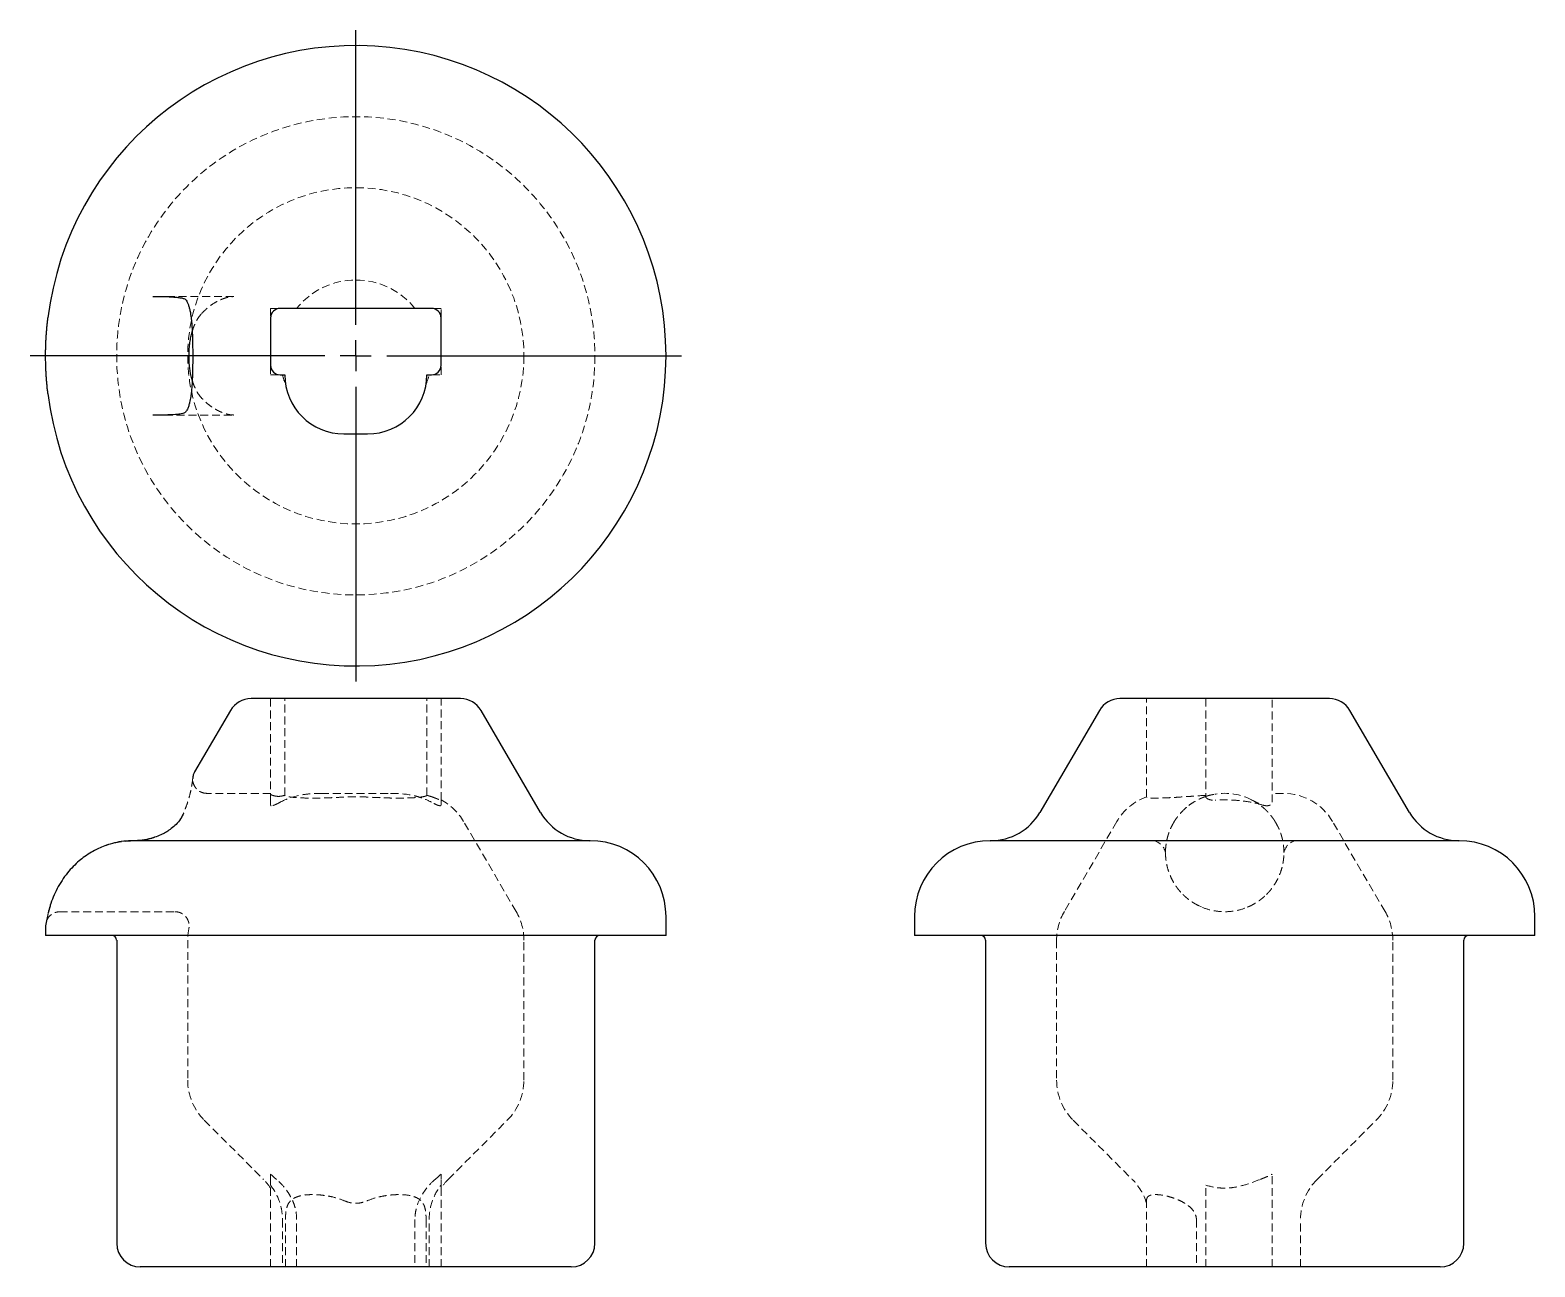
# Model space of a CAD drawing. Header units: millimetres. Extents: x 31 to 273, y 11 to 210.
import ezdxf

# ---------------------------------------------------------------- set-up
doc = ezdxf.new("R2010")
doc.units = ezdxf.units.MM
doc.linetypes.add('HIDDEN', pattern=[1.905, 1.27, -0.635])
doc.layers.add('10', color=7, linetype='Continuous')

# ---------------------------------------------------------------- blocks, each defined once
blk = doc.blocks.new('SW_CENTERMARKSYMBOL_0')
at = {"layer": '10', "color": 0}
for p, q in [((0, 5), (0, 52.47)), ((0, 0), (0, 2.5)), ((-5, 0), (-52.47, 0)), ((0, 0), (-2.5, 0)), ((0, 0), (0, -2.5)), ((0, 0), (2.5, 0)), ((5, 0), (52.47, 0)), ((0, -5), (0, -52.47))]:
    blk.add_line(p, q, dxfattribs=at)

msp = doc.modelspace()

# ---------------------------------------------------------------- linework, layer by layer
at = {"color": 7, "linetype": 'HIDDEN', "lineweight": 18}
for p, q in [((63.38, 167.54), (50.36, 167.54)), ((69.3, 165.63), (69.3, 164.17)), ((70.76, 165.63), (70.25, 165.63)), ((95.82, 165.63), (95.31, 165.63)), ((96.76, 164.17), (96.76, 165.63)), ((69.3, 156.34), (69.3, 154.95)), ((96.76, 154.95), (96.76, 156.34)), ((50.36, 148.46), (63.38, 148.46)), ((69.3, 102.77), (69.3, 87.39)), ((71.59, 87.2), (71.59, 102.77)), ((94.48, 87.2), (94.48, 102.77)), ((96.76, 86.42), (96.76, 102.77)), ((210.41, 86.91), (210.41, 102.77)), ((219.95, 102.77), (219.95, 86.97)), ((230.63, 86.08), (230.63, 102.77)), ((56.76, 89.9), (56.76, 89.89)), ((69.3, 87.51), (59.04, 87.51)), ((69.3, 87.39), (69.3, 86.47)), ((77.43, 87.51), (88.64, 87.51)), ((221.43, 87.38), (221.58, 87.4)), ((232.47, 87.51), (230.63, 87.51)), ((218.94, 86.6), (220.03, 87.04)), ((227.29, 86.49), (227.39, 86.44)), ((108.87, 68.47), (100.41, 82.97)), ((205.63, 82.97), (197.17, 68.47)), ((214.47, 82.25), (214.95, 83.06)), ((231.04, 83.09), (231.53, 82.25)), ((248.83, 68.47), (240.37, 82.97)), ((35.31, 68.44), (53.9, 68.44)), ((217.92, 69.91), (217.72, 70.05)), ((219.28, 69.21), (218.31, 69.67)), ((227.69, 69.67), (226.64, 69.17)), ((33.23, 67.01), (33.23, 67)), ((55.95, 63.86), (55.95, 41.32)), ((110.11, 41.32), (110.11, 63.86)), ((195.92, 63.86), (195.92, 41.32)), ((250.08, 41.32), (250.08, 63.86)), ((58.63, 34.84), (68.15, 25.33)), ((97.92, 25.33), (107.43, 34.84)), ((198.6, 34.84), (208.11, 25.33)), ((237.89, 25.33), (247.4, 34.84)), ((69.3, 11.23), (69.3, 24.39)), ((96.76, 11.23), (96.76, 24.39)), ((219.95, 11.23), (219.95, 24.39)), ((230.63, 11.23), (230.63, 26.15)), ((210.41, 11.23), (210.41, 21.91)), ((71.21, 18.86), (71.21, 11.23)), ((71.71, 11.23), (71.71, 18.86)), ((73.5, 11.23), (73.5, 18.86)), ((92.56, 18.86), (92.56, 11.23)), ((94.36, 18.86), (94.36, 11.23)), ((94.85, 11.23), (94.85, 18.86)), ((218.44, 18.86), (218.44, 11.23)), ((235.21, 11.23), (235.21, 18.86))]:
    msp.add_line(p, q, dxfattribs=at)
at = {"color": 7, "linetype": 'Continuous', "lineweight": 25}
for p, q in [((95.24, 165.63), (70.83, 165.63)), ((69.3, 164.1), (69.3, 156.47)), ((96.76, 156.47), (96.76, 164.1)), ((70.83, 154.95), (71.59, 154.95)), ((94.48, 154.95), (95.24, 154.95)), ((81.12, 145.41), (84.94, 145.41)), ((99.91, 102.77), (66.15, 102.77)), ((239.88, 102.77), (206.12, 102.77)), ((62.86, 100.88), (57.07, 90.96)), ((112.8, 84.43), (103.21, 100.88)), ((202.82, 100.88), (193.23, 84.43)), ((252.77, 84.43), (243.18, 100.88)), ((55.26, 84.27), (55.21, 84.14)), ((47.17, 79.89), (46.44, 79.85)), ((120.79, 79.89), (47.17, 79.89)), ((47.91, 79.92), (47.25, 79.89)), ((260.76, 79.89), (185.24, 79.89)), ((33.23, 67), (33.06, 66.15)), ((33.06, 66.15), (33.06, 64.63)), ((133, 64.63), (133, 67.68)), ((173.03, 67.68), (173.03, 64.63)), ((272.97, 64.63), (272.97, 67.68)), ((133, 64.63), (33.06, 64.63)), ((44.51, 63.87), (44.51, 15.04)), ((121.56, 15.04), (121.56, 63.87)), ((272.97, 64.63), (173.03, 64.63)), ((184.48, 63.87), (184.48, 15.04)), ((261.52, 15.04), (261.52, 63.87)), ((117.74, 11.23), (48.32, 11.23)), ((257.71, 11.23), (188.29, 11.23))]:
    msp.add_line(p, q, dxfattribs=at)
at = {"color": 7, "linetype": 'HIDDEN', "lineweight": 18}
for radius in [38.52, 27.08]:
    msp.add_circle((83.03, 158), radius, dxfattribs=at)
at = {"color": 7, "linetype": 'Continuous', "lineweight": 25}
for centre, radius, start, end in [((83.03, 158), 49.97, 186.999, 173.001), ((70.83, 164.1), 1.53, 90, 180), ((95.24, 164.1), 1.53, 0, 90), ((70.83, 156.47), 1.53, 180, 270), ((95.24, 156.47), 1.53, 270, 0), ((81.12, 154.95), 9.54, 180, 270), ((84.94, 154.95), 9.54, 270, 0), ((66.15, 98.96), 3.81, 90, 149.7436), ((99.91, 98.96), 3.81, 30.2564, 90), ((206.12, 98.96), 3.81, 90, 149.7436), ((239.88, 98.96), 3.81, 30.2564, 90), ((120.71, 89.04), 9.15, 210.2564, 270), ((185.32, 89.04), 9.15, 270, 329.7436), ((260.68, 89.04), 9.15, 210.2564, 270), ((120.79, 67.68), 12.21, 0, 90), ((185.24, 67.68), 12.21, 90, 180), ((260.76, 67.68), 12.21, 0, 90), ((43.74, 63.87), 0.763, 0, 90), ((122.32, 63.87), 0.763, 90, 180), ((183.71, 63.87), 0.763, 0, 90), ((262.29, 63.87), 0.763, 90, 180), ((48.32, 15.04), 3.81, 180, 270), ((117.74, 15.04), 3.81, 270, 0), ((188.29, 15.04), 3.81, 180, 270), ((257.71, 15.04), 3.81, 270, 0)]:
    msp.add_arc(centre, radius, start, end, dxfattribs=at)
at = {"color": 7, "linetype": 'HIDDEN', "lineweight": 18}
for centre, radius, start, end in [((83.03, 158), 12.21, 38.6822, 141.3178), ((83.03, 158), 12.21, 194.4775, 201.9198), ((83.03, 158), 12.21, 338.0802, 345.5225), ((223, 77.98), 9.54, 62.9855, 99.2069), ((232.47, 78.36), 9.15, 30.2564, 90), ((92.5, 78.36), 9.15, 30.2564, 62.2178), ((213.53, 78.36), 9.15, 109.932, 149.7436), ((211.18, 77.6), 2.29, 1.8486, 90), ((234.82, 77.6), 2.29, 90, 178.1514), ((100.96, 63.86), 9.15, 0, 30.2564), ((205.07, 63.86), 9.15, 149.7436, 180), ((240.93, 63.86), 9.15, 0, 30.2564), ((65.1, 63.86), 9.15, 168.4064, 180), ((65.1, 41.32), 9.15, 180, 225), ((100.96, 41.32), 9.15, 315, 0), ((205.07, 41.32), 9.15, 180, 225), ((240.93, 41.32), 9.15, 315, 0), ((61.67, 18.86), 9.15, 33.8657, 45), ((104.39, 18.86), 9.15, 135, 146.2504), ((201.64, 18.86), 9.15, 16.7338, 45), ((244.36, 18.86), 9.15, 135, 180)]:
    msp.add_arc(centre, radius, start, end, dxfattribs=at)
at = {"color": 7, "linetype": 'Continuous', "lineweight": 25}
for points, knots in [([(50.35, 167.54), (50.79, 167.54), (51.61, 167.54), (52.66, 167.54), (53.54, 167.49), (54.27, 167.42), (54.9, 167.34), (55.4, 167.22), (55.52, 167.14), (55.58, 167.09)], [0, 0, 0, 0, 0.186821, 0.341222, 0.466722, 0.571788, 0.699141, 0.842605, 1, 1, 1, 1]), ([(55.58, 167.09), (55.65, 167), (55.78, 166.82), (55.97, 166.44), (56.14, 165.99), (56.29, 165.44), (56.4, 164.84), (56.49, 164.25), (56.57, 163.55), (56.65, 162.62), (56.71, 161.39), (56.74, 160.03), (56.76, 158.64), (56.76, 157.2), (56.74, 155.72), (56.7, 154.23), (56.62, 153), (56.53, 152.08), (56.45, 151.46), (56.36, 150.93), (56.25, 150.43), (56.1, 149.89), (55.89, 149.33), (55.69, 149.06), (55.58, 148.91)], [0, 0, 0, 0, 0.044845, 0.086015, 0.124036, 0.158746, 0.198398, 0.229703, 0.255466, 0.302983, 0.360011, 0.41741, 0.474177, 0.531949, 0.593579, 0.658072, 0.721726, 0.758451, 0.790295, 0.818008, 0.846679, 0.887091, 0.938251, 1, 1, 1, 1]), ([(33.44, 151.91), (33.42, 152.02), (33.4, 152.24), (33.36, 152.58), (33.32, 152.92), (33.29, 153.27), (33.26, 153.61), (33.23, 153.96), (33.2, 154.32), (33.17, 154.67), (33.15, 155.03), (33.13, 155.39), (33.11, 155.75), (33.1, 156.12), (33.09, 156.49), (33.08, 156.86), (33.07, 157.24), (33.07, 157.62), (33.06, 158.11), (33.07, 158.71), (33.08, 159.42), (33.11, 160.12), (33.14, 160.81), (33.18, 161.49), (33.24, 162.15), (33.3, 162.81), (33.36, 163.46), (33.41, 163.88), (33.44, 164.09)], [0, 0, 0, 0, 0.0298452, 0.0595115, 0.0890228, 0.1184032, 0.1476772, 0.1768695, 0.2060052, 0.2351093, 0.264207, 0.2933236, 0.3224842, 0.3517138, 0.3810374, 0.4104795, 0.4400645, 0.4698164, 0.4997588, 0.5562027, 0.6120421, 0.6674403, 0.722564, 0.7775829, 0.8326674, 0.8879872, 0.94371, 1, 1, 1, 1]), ([(56.68, 154.09), (56.66, 154.15), (56.47, 154.75), (56.31, 155.74), (56.18, 157.01), (56.15, 158.07), (56.19, 159.13), (56.3, 160.13), (56.45, 161.02), (56.58, 161.6), (56.67, 161.87), (56.68, 161.91)], [0, 0, 0, 0, 0.027293, 0.253077, 0.376851, 0.507305, 0.642521, 0.768959, 0.883301, 0.985426, 1, 1, 1, 1]), ([(55.58, 148.91), (55.54, 148.88), (55.47, 148.81), (55.16, 148.7), (54.67, 148.6), (53.75, 148.49), (52.32, 148.45), (51.02, 148.46), (50.35, 148.46)], [0, 0, 0, 0, 0.09977, 0.205481, 0.320654, 0.445934, 0.71562, 1, 1, 1, 1]), ([(57.07, 90.96), (56.99, 90.8), (56.82, 90.47), (56.78, 90.09), (56.76, 89.9)], [0, 0, 0, 0, 0.473957, 1, 1, 1, 1]), ([(55.21, 84.14), (55.03, 83.8), (54.7, 83.17), (53.93, 82.33), (53.16, 81.7), (52.39, 81.21), (51.56, 80.78), (50.56, 80.39), (49.31, 80.05), (48.38, 79.96), (47.89, 79.9)], [0, 0, 0, 0, 0.141598, 0.268709, 0.38089, 0.475781, 0.571315, 0.69054, 0.834034, 1, 1, 1, 1]), ([(46.47, 79.87), (45.93, 79.82), (44.92, 79.73), (43.53, 79.39), (42.37, 78.99), (41.37, 78.54), (40.37, 78.01), (39.39, 77.37), (38.41, 76.6), (37.47, 75.72), (36.54, 74.67), (35.66, 73.46), (34.89, 72.14), (34.26, 70.77), (33.78, 69.41), (33.59, 68.66), (33.5, 68.28)], [0, 0, 0, 0, 0.079307, 0.149026, 0.20922, 0.259335, 0.310106, 0.374174, 0.430884, 0.494325, 0.56441, 0.641099, 0.723086, 0.810706, 0.903133, 1, 1, 1, 1]), ([(33.8, 69.4), (33.79, 69.38), (33.64, 68.95), (33.57, 68.6), (33.5, 68.28)], [0, 0, 0, 0, 0.046357, 1, 1, 1, 1])]:
    msp.add_open_spline(points, degree=3, knots=knots, dxfattribs=at)
at = {"color": 7, "linetype": 'HIDDEN', "lineweight": 18}
for points, knots in [([(58.19, 164.81), (58.53, 165.15), (59.16, 165.77), (60.07, 166.41), (60.79, 166.82), (61.3, 167.05), (61.65, 167.19), (61.95, 167.29), (62.34, 167.41), (62.83, 167.51), (63.18, 167.53), (63.38, 167.54)], [0, 0, 0, 0, 0.200039, 0.36498, 0.493533, 0.585773, 0.634536, 0.691332, 0.771695, 0.875144, 1, 1, 1, 1]), ([(56.68, 161.91), (56.73, 162.09), (56.86, 162.52), (57.14, 163.22), (57.56, 164.04), (57.96, 164.54), (58.19, 164.81)], [0, 0, 0, 0, 0.148823, 0.355186, 0.640088, 1, 1, 1, 1]), ([(58.19, 151.19), (57.99, 151.43), (57.61, 151.88), (57.18, 152.69), (56.88, 153.41), (56.73, 153.9), (56.68, 154.09)], [0, 0, 0, 0, 0.318666, 0.599244, 0.84304, 1, 1, 1, 1]), ([(69.3, 154.95), (69.59, 154.95), (70.16, 154.95), (70.62, 154.95), (70.75, 154.95), (70.76, 154.95)], [0, 0, 0, 0, 0.4836787, 0.9810882, 1, 1, 1, 1]), ([(95.31, 154.95), (95.32, 154.95), (95.46, 154.95), (95.93, 154.95), (96.48, 154.95), (96.76, 154.95)], [0, 0, 0, 0, 0.069857, 0.528892, 1, 1, 1, 1]), ([(63.38, 148.46), (63.18, 148.47), (62.82, 148.49), (62.33, 148.6), (61.95, 148.71), (61.65, 148.81), (61.29, 148.95), (60.78, 149.19), (60.06, 149.59), (59.16, 150.23), (58.53, 150.85), (58.19, 151.19)], [0, 0, 0, 0, 0.125413, 0.228682, 0.309388, 0.366725, 0.415747, 0.508516, 0.63708, 0.800599, 1, 1, 1, 1]), ([(56.76, 89.89), (56.76, 89.88), (56.75, 89.85), (56.72, 89.56), (56.66, 89.07), (56.54, 88.38), (56.36, 87.53), (56.09, 86.51), (55.73, 85.42), (55.41, 84.64), (55.26, 84.27)], [0, 0, 0, 0, 0.118248, 0.250597, 0.381482, 0.511071, 0.638169, 0.764103, 0.888976, 1, 1, 1, 1]), ([(59.04, 87.51), (58.9, 87.52), (58.59, 87.54), (58.13, 87.69), (57.71, 87.92), (57.34, 88.25), (57.06, 88.64), (56.8, 89.18), (56.78, 89.62), (56.76, 89.9)], [0, 0, 0, 0, 0.121826, 0.25046, 0.383267, 0.517035, 0.648392, 0.774278, 1, 1, 1, 1]), ([(70.44, 87.03), (70.28, 87.04), (70.12, 87.07), (69.84, 87.12), (69.72, 87.16), (69.52, 87.23), (69.44, 87.26), (69.33, 87.33), (69.3, 87.36), (69.3, 87.39)], [0, 0, 0, 0, 0.25, 0.25, 0.5, 0.5, 0.75, 0.75, 1, 1, 1, 1]), ([(70.83, 86.08), (71.84, 86.62), (72.91, 86.99), (74.58, 87.32), (75.15, 87.4), (76.29, 87.5), (76.86, 87.51), (77.43, 87.51)], [0, 0, 0, 0, 0.5, 0.5, 0.75, 0.75, 1, 1, 1, 1]), ([(88.64, 87.51), (89.78, 87.51), (90.91, 87.44), (92.3, 87.16), (92.57, 87.1), (93.12, 86.95), (93.4, 86.86), (94.21, 86.58), (94.73, 86.35), (95.24, 86.08)], [0, 0, 0, 0, 0.5, 0.5, 0.625, 0.625, 0.75, 0.75, 1, 1, 1, 1]), ([(220, 87.03), (220.04, 87.04), (220.11, 87.07), (220.3, 87.12), (220.41, 87.16), (220.68, 87.23), (220.82, 87.26), (221.14, 87.33), (221.3, 87.36), (221.47, 87.39)], [0, 0, 0, 0, 0.25, 0.25, 0.5, 0.5, 0.75, 0.75, 1, 1, 1, 1]), ([(69.3, 85.67), (69.3, 85.63), (69.31, 85.6), (69.34, 85.55), (69.36, 85.53), (69.39, 85.52)], [0, 0, 0, 0, 0.5, 0.5, 1, 1, 1, 1]), ([(70.83, 86.08), (70.68, 86), (70.54, 85.92), (70.25, 85.78), (70.12, 85.72), (69.86, 85.61), (69.74, 85.57), (69.54, 85.52), (69.45, 85.51), (69.39, 85.53)], [0, 0, 0, 0, 0.25, 0.25, 0.5, 0.5, 0.75, 0.75, 1, 1, 1, 1]), ([(81.12, 86.91), (80.5, 86.88), (79.88, 86.85), (78.96, 86.81), (78.66, 86.8), (78.06, 86.78), (77.77, 86.77), (76.9, 86.75), (76.35, 86.75), (75.31, 86.75), (74.82, 86.76), (73.94, 86.79), (73.55, 86.82), (73.03, 86.86), (72.86, 86.88), (72.57, 86.91), (72.44, 86.93), (72.08, 86.98), (71.9, 87.03), (71.65, 87.11), (71.59, 87.16), (71.59, 87.2)], [0, 0, 0, 0, 0.125, 0.125, 0.1875, 0.1875, 0.25, 0.25, 0.375, 0.375, 0.5, 0.5, 0.625, 0.625, 0.6875, 0.6875, 0.75, 0.75, 0.875, 0.875, 1, 1, 1, 1]), ([(83.03, 86.97), (82.87, 86.97), (82.55, 86.96), (82.07, 86.95), (81.6, 86.94), (81.28, 86.92), (81.12, 86.91)], [0, 0, 0, 0, 0.2535336, 0.5046777, 0.7534826, 1, 1, 1, 1]), ([(84.94, 86.91), (84.78, 86.92), (84.47, 86.94), (83.99, 86.95), (83.51, 86.96), (83.19, 86.97), (83.03, 86.97)], [0, 0, 0, 0, 0.2465174, 0.4953223, 0.7464664, 1, 1, 1, 1]), ([(94.48, 87.2), (94.48, 87.16), (94.41, 87.11), (94.23, 87.05), (94.16, 87.03), (93.98, 86.99), (93.87, 86.97), (93.51, 86.91), (93.22, 86.87), (92.7, 86.83), (92.51, 86.82), (92.12, 86.8), (91.91, 86.79), (91.25, 86.76), (90.77, 86.75), (89.98, 86.75), (89.71, 86.75), (89.16, 86.75), (88.6, 86.76), (88.02, 86.78), (87.42, 86.8), (87.11, 86.81), (86.19, 86.85), (85.57, 86.88), (84.94, 86.91)], [0, 0, 0, 0, 0.125, 0.125, 0.1875, 0.1875, 0.25, 0.25, 0.375, 0.375, 0.4375, 0.4375, 0.5, 0.5, 0.625, 0.625, 0.6875, 0.6875, 0.75, 0.8125, 0.8125, 0.875, 0.875, 1, 1, 1, 1]), ([(95.24, 86.97), (95.15, 87), (94.99, 87.05), (94.73, 87.13), (94.56, 87.18), (94.48, 87.2)], [0, 0, 0, 0, 0.332933, 0.66618, 1, 1, 1, 1]), ([(95.24, 86.97), (95.43, 86.9), (95.63, 86.83), (95.9, 86.72), (95.98, 86.69), (96.15, 86.63), (96.23, 86.59), (96.37, 86.54), (96.43, 86.51), (96.55, 86.47), (96.6, 86.45), (96.72, 86.41), (96.76, 86.4), (96.76, 86.42)], [0, 0, 0, 0, 0.25, 0.25, 0.375, 0.375, 0.5, 0.5, 0.625, 0.625, 0.75, 0.75, 1, 1, 1, 1]), ([(96.76, 85.63), (96.76, 85.6), (96.75, 85.58), (96.71, 85.54), (96.68, 85.52), (96.6, 85.52), (96.55, 85.52), (96.43, 85.54), (96.36, 85.56), (96.14, 85.63), (95.97, 85.71), (95.61, 85.88), (95.42, 85.97), (95.24, 86.08)], [0, 0, 0, 0, 0.125, 0.125, 0.25, 0.25, 0.375, 0.375, 0.5, 0.5, 0.75, 0.75, 1, 1, 1, 1]), ([(96.76, 85.63), (96.76, 85.77), (96.76, 86.05), (96.76, 86.29), (96.76, 86.44), (96.76, 86.45), (96.76, 86.46)], [0, 0, 0, 0, 0.252726, 0.507551, 0.76724, 1, 1, 1, 1]), ([(219.95, 87.2), (219.32, 87.16), (218.7, 87.11), (217.79, 87.05), (217.49, 87.03), (216.89, 86.99), (216.59, 86.97), (215.73, 86.91), (215.18, 86.87), (214.4, 86.83), (214.15, 86.82), (213.66, 86.8), (213.43, 86.79), (212.77, 86.76), (212.38, 86.75), (211.85, 86.75), (211.69, 86.75), (211.39, 86.75), (211.13, 86.76), (210.92, 86.78), (210.74, 86.8), (210.66, 86.81), (210.47, 86.85), (210.41, 86.88), (210.41, 86.91)], [0, 0, 0, 0, 0.125, 0.125, 0.1875, 0.1875, 0.25, 0.25, 0.375, 0.375, 0.4375, 0.4375, 0.5, 0.5, 0.625, 0.625, 0.6875, 0.6875, 0.75, 0.8125, 0.8125, 0.875, 0.875, 1, 1, 1, 1]), ([(220, 87.03), (219.91, 87), (219.73, 86.94), (219.47, 86.84), (219.21, 86.73), (218.95, 86.61), (218.69, 86.49), (218.44, 86.35), (218.18, 86.21), (217.94, 86.06), (217.69, 85.9), (217.45, 85.73), (217.15, 85.52), (216.82, 85.25), (216.44, 84.91), (216.09, 84.55), (215.75, 84.18), (215.43, 83.78), (215.13, 83.37), (214.94, 83.08), (214.85, 82.94)], [0, 0, 0, 0, 0.046863, 0.093418, 0.139676, 0.185648, 0.231345, 0.276777, 0.321957, 0.366895, 0.411604, 0.456094, 0.50038, 0.574396, 0.647421, 0.719519, 0.790756, 0.861201, 0.930924, 1, 1, 1, 1]), ([(215.95, 84.39), (216.06, 84.51), (216.33, 84.8), (216.73, 85.18), (217.04, 85.42), (217.17, 85.52)], [0, 0, 0, 0, 0.308641, 0.710108, 1, 1, 1, 1]), ([(217.25, 85.58), (217.27, 85.6), (217.48, 85.77), (217.73, 85.94), (217.97, 86.07), (218, 86.09)], [0, 0, 0, 0, 0.09933, 0.870536, 1, 1, 1, 1]), ([(219.95, 86.97), (219.95, 86.9), (219.99, 86.83), (220.1, 86.72), (220.14, 86.69), (220.25, 86.63), (220.31, 86.59), (220.45, 86.54), (220.52, 86.51), (220.69, 86.47), (220.78, 86.45), (221.06, 86.41), (221.27, 86.4), (221.47, 86.42)], [0, 0, 0, 0, 0.25, 0.25, 0.375, 0.375, 0.5, 0.5, 0.625, 0.625, 0.75, 0.75, 1, 1, 1, 1]), ([(229.1, 85.63), (228.48, 85.82), (227.86, 85.97), (226.6, 86.21), (225.97, 86.29), (224.69, 86.41), (224.05, 86.45), (222.76, 86.47), (222.12, 86.45), (221.47, 86.42)], [0, 0, 0, 0, 0.25, 0.25, 0.5, 0.5, 0.75, 0.75, 1, 1, 1, 1]), ([(231.15, 82.94), (231.1, 83.02), (231, 83.18), (230.84, 83.41), (230.67, 83.64), (230.5, 83.86), (230.33, 84.08), (230.15, 84.3), (229.96, 84.5), (229.76, 84.7), (229.57, 84.9), (229.36, 85.08), (229.15, 85.27), (228.94, 85.44), (228.72, 85.61), (228.5, 85.77), (228.27, 85.93), (228.04, 86.07), (227.81, 86.21), (227.57, 86.35), (227.41, 86.43), (227.33, 86.47)], [0, 0, 0, 0, 0.049982, 0.100172, 0.150585, 0.201238, 0.252147, 0.303327, 0.354794, 0.406563, 0.458649, 0.511066, 0.563828, 0.616951, 0.670447, 0.72433, 0.778613, 0.833309, 0.888431, 0.94399, 1, 1, 1, 1]), ([(228.86, 85.47), (228.98, 85.39), (229.15, 85.28), (229.29, 85.13), (229.33, 85.09)], [0, 0, 0, 0, 0.723224, 1, 1, 1, 1]), ([(229.1, 85.63), (229.2, 85.6), (229.3, 85.58), (229.51, 85.54), (229.61, 85.52), (229.8, 85.52), (229.89, 85.52), (230.06, 85.54), (230.14, 85.56), (230.35, 85.63), (230.46, 85.71), (230.59, 85.88), (230.63, 85.97), (230.63, 86.08)], [0, 0, 0, 0, 0.125, 0.125, 0.25, 0.25, 0.375, 0.375, 0.5, 0.5, 0.75, 0.75, 1, 1, 1, 1]), ([(55.21, 84.14), (55.11, 83.93), (54.97, 83.62), (54.75, 83.33), (54.68, 83.24)], [0, 0, 0, 0, 0.684078, 1, 1, 1, 1]), ([(214.85, 82.94), (214.81, 82.86), (214.73, 82.72), (214.6, 82.5), (214.49, 82.28), (214.38, 82.05), (214.27, 81.83), (214.18, 81.59), (214.08, 81.36), (214, 81.12), (213.92, 80.89), (213.84, 80.65), (213.76, 80.33), (213.66, 79.94), (213.58, 79.47), (213.51, 78.99), (213.47, 78.49), (213.47, 78.15), (213.46, 77.98)], [0, 0, 0, 0, 0.0431675, 0.0867404, 0.1307438, 0.1752021, 0.220139, 0.2655774, 0.3115394, 0.3580465, 0.4051193, 0.4527778, 0.5010411, 0.5915241, 0.6865793, 0.7862945, 0.890746, 1, 1, 1, 1]), ([(232.54, 77.98), (232.53, 78.08), (232.53, 78.27), (232.52, 78.56), (232.5, 78.84), (232.47, 79.13), (232.43, 79.41), (232.38, 79.69), (232.33, 79.96), (232.27, 80.23), (232.2, 80.5), (232.12, 80.77), (232.04, 81.02), (231.95, 81.28), (231.85, 81.53), (231.75, 81.78), (231.64, 82.02), (231.52, 82.26), (231.4, 82.49), (231.28, 82.71), (231.19, 82.86), (231.15, 82.94)], [0, 0, 0, 0, 0.061901, 0.122677, 0.182343, 0.240911, 0.298397, 0.354815, 0.410182, 0.464515, 0.517833, 0.570154, 0.6215, 0.671891, 0.721351, 0.769903, 0.817573, 0.864389, 0.910379, 0.955572, 1, 1, 1, 1]), ([(50.59, 80.42), (50.4, 80.36), (49.8, 80.15), (48.68, 79.92), (47.75, 79.87), (47.25, 79.85)], [0, 0, 0, 0, 0.181057, 0.559755, 1, 1, 1, 1]), ([(47.17, 79.85), (46.36, 79.82), (44.8, 79.75), (43.31, 79.28), (42.6, 79.05)], [0, 0, 0, 0, 0.517092, 1, 1, 1, 1]), ([(213.46, 77.98), (213.47, 77.88), (213.47, 77.69), (213.48, 77.39), (213.5, 77.08), (213.54, 76.76), (213.59, 76.43), (213.67, 75.99), (213.84, 75.28), (214.12, 74.46), (214.49, 73.66), (214.83, 73.04), (215.19, 72.49), (215.55, 72.01), (215.9, 71.6), (216.14, 71.35), (216.25, 71.24)], [0, 0, 0, 0, 0.0372494, 0.0762625, 0.1170435, 0.1595955, 0.2039217, 0.2500247, 0.3415976, 0.5001184, 0.6048825, 0.7010516, 0.7886343, 0.8676418, 0.9380896, 1, 1, 1, 1]), ([(229.75, 71.24), (229.82, 71.31), (229.96, 71.45), (230.16, 71.68), (230.37, 71.92), (230.57, 72.18), (230.77, 72.45), (231.05, 72.85), (231.42, 73.48), (231.85, 74.37), (232.16, 75.28), (232.34, 76.03), (232.44, 76.59), (232.5, 77.08), (232.53, 77.54), (232.53, 77.84), (232.54, 77.98)], [0, 0, 0, 0, 0.0379693, 0.0774799, 0.1185369, 0.1611449, 0.205308, 0.2510299, 0.3589365, 0.5008414, 0.6550446, 0.7496014, 0.8190577, 0.8839362, 0.9442463, 1, 1, 1, 1]), ([(216.25, 71.24), (216.31, 71.18), (216.43, 71.07), (216.61, 70.9), (216.81, 70.73), (217.01, 70.56), (217.21, 70.4), (217.43, 70.24), (217.65, 70.08), (217.88, 69.93), (218.12, 69.79), (218.36, 69.65), (218.62, 69.51), (218.88, 69.38), (219.63, 69.03), (220.98, 68.59), (223.01, 68.37), (225.03, 68.59), (226.47, 69.06), (227.36, 69.49), (227.82, 69.75), (228.26, 70.02), (228.67, 70.31), (229.06, 70.61), (229.42, 70.92), (229.64, 71.13), (229.75, 71.24)], [0, 0, 0, 0, 0.019493, 0.038901, 0.058237, 0.077516, 0.096751, 0.115956, 0.135147, 0.154336, 0.17354, 0.192771, 0.212044, 0.231373, 0.250772, 0.37483, 0.500679, 0.626102, 0.749797, 0.785677, 0.82136, 0.856937, 0.892498, 0.928136, 0.96394, 1, 1, 1, 1]), ([(33.23, 67), (33.33, 67.21), (33.54, 67.63), (34.08, 68.09), (34.7, 68.39), (35.14, 68.43), (35.35, 68.44)], [0, 0, 0, 0, 0.255423, 0.514879, 0.766391, 1, 1, 1, 1]), ([(33.5, 68.28), (33.46, 68.07), (33.37, 67.65), (33.28, 67.26), (33.22, 67.02), (33.23, 67.01), (33.23, 67.01)], [0, 0, 0, 0, 0.266607, 0.533713, 0.800092, 1, 1, 1, 1]), ([(53.9, 68.44), (54.05, 68.43), (54.37, 68.42), (54.85, 68.26), (55.3, 67.99), (55.69, 67.61), (55.97, 67.16), (56.15, 66.66), (56.21, 66.17), (56.16, 65.85), (56.14, 65.69)], [0, 0, 0, 0, 0.1141743, 0.2371462, 0.3667719, 0.5, 0.6332281, 0.7628538, 0.8858257, 1, 1, 1, 1]), ([(69.3, 26.15), (69.3, 26.07), (69.3, 25.92), (69.3, 25.71), (69.3, 25.51), (69.3, 25.39), (69.3, 25.33)], [0, 0, 0, 0, 0.258498, 0.511259, 0.758389, 1, 1, 1, 1]), ([(69.3, 25.33), (69.3, 25.03), (69.3, 24.7), (69.3, 24.47), (69.3, 24.46)], [0, 0, 0, 0, 0.9320018, 1, 1, 1, 1]), ([(69.3, 24.39), (69.92, 23.6), (70.39, 22.73), (70.88, 21.31), (71.01, 20.83), (71.17, 19.85), (71.21, 19.36), (71.21, 18.86)], [0, 0, 0, 0, 0.5, 0.5, 0.75, 0.75, 1, 1, 1, 1]), ([(73.5, 18.86), (73.5, 19.49), (73.42, 20.1), (73.19, 21), (73.09, 21.3), (72.86, 21.88), (72.73, 22.16), (72.44, 22.71), (72.28, 22.98), (71.94, 23.5), (71.75, 23.75), (71.16, 24.48), (70.72, 24.92), (70.25, 25.33)], [0, 0, 0, 0, 0.25, 0.25, 0.375, 0.375, 0.5, 0.5, 0.625, 0.625, 0.75, 0.75, 1, 1, 1, 1]), ([(95.82, 25.33), (95.34, 24.92), (94.91, 24.48), (94.32, 23.76), (94.14, 23.51), (93.79, 22.99), (93.63, 22.72), (93.19, 21.89), (92.96, 21.32), (92.72, 20.41), (92.66, 20.1), (92.58, 19.48), (92.56, 19.17), (92.56, 18.86)], [0, 0, 0, 0, 0.25, 0.25, 0.375, 0.375, 0.5, 0.5, 0.75, 0.75, 0.875, 0.875, 1, 1, 1, 1]), ([(94.85, 18.86), (94.85, 19.86), (95.02, 20.83), (95.67, 22.73), (96.15, 23.6), (96.76, 24.39)], [0, 0, 0, 0, 0.5, 0.5, 1, 1, 1, 1]), ([(96.76, 25.33), (96.76, 25.38), (96.76, 25.48), (96.76, 25.63), (96.76, 25.79), (96.76, 25.97), (96.76, 26.09), (96.76, 26.15)], [0, 0, 0, 0, 0.192851, 0.389219, 0.589164, 0.79274, 1, 1, 1, 1]), ([(96.76, 23.95), (96.76, 23.94), (96.76, 23.89), (96.76, 24.24), (96.76, 24.8), (96.76, 25.2), (96.76, 25.33)], [0, 0, 0, 0, 0.07869, 0.4428, 0.817153, 1, 1, 1, 1]), ([(219.95, 24.39), (220.68, 24.18), (221.42, 24.02), (222.54, 23.92), (222.92, 23.91), (223.68, 23.93), (224.06, 23.97), (225.18, 24.14), (225.9, 24.33), (227.34, 24.79), (228.05, 25.06), (228.75, 25.33)], [0, 0, 0, 0, 0.25, 0.25, 0.375, 0.375, 0.5, 0.5, 0.75, 0.75, 1, 1, 1, 1]), ([(228.75, 25.33), (228.87, 25.38), (229.12, 25.48), (229.49, 25.63), (229.87, 25.79), (230.25, 25.97), (230.5, 26.09), (230.63, 26.15)], [0, 0, 0, 0, 0.192851, 0.389219, 0.589164, 0.79274, 1, 1, 1, 1]), ([(71.71, 18.86), (71.71, 19.02), (71.71, 19.18), (71.72, 19.49), (71.73, 19.64), (71.76, 19.93), (71.77, 20.07), (71.81, 20.33), (71.83, 20.46), (71.91, 20.81), (71.98, 21.01), (72.14, 21.38), (72.24, 21.54), (72.46, 21.82), (72.58, 21.95), (72.86, 22.17), (73.02, 22.27), (73.36, 22.44), (73.55, 22.51), (73.94, 22.64), (74.15, 22.69), (74.82, 22.82), (75.31, 22.86), (76.11, 22.88), (76.38, 22.87), (76.94, 22.85), (77.23, 22.83), (77.81, 22.76), (78.11, 22.72), (78.71, 22.62), (79.02, 22.56), (79.93, 22.35), (80.53, 22.16), (81.12, 21.91)], [0, 0, 0, 0, 0.03125, 0.03125, 0.0625, 0.0625, 0.09375, 0.09375, 0.125, 0.125, 0.1875, 0.1875, 0.25, 0.25, 0.3125, 0.3125, 0.375, 0.375, 0.4375, 0.4375, 0.5, 0.5, 0.625, 0.625, 0.6875, 0.6875, 0.75, 0.75, 0.8125, 0.8125, 0.875, 0.875, 1, 1, 1, 1]), ([(81.12, 21.91), (81.43, 21.78), (81.74, 21.67), (82.22, 21.56), (82.38, 21.52), (82.7, 21.48), (82.87, 21.47), (83.36, 21.47), (83.69, 21.52), (84.32, 21.67), (84.63, 21.78), (84.94, 21.91)], [0, 0, 0, 0, 0.25, 0.25, 0.375, 0.375, 0.5, 0.5, 0.75, 0.75, 1, 1, 1, 1]), ([(84.94, 21.91), (85.53, 22.16), (86.13, 22.35), (87.04, 22.56), (87.35, 22.62), (87.96, 22.72), (88.25, 22.76), (88.84, 22.83), (89.12, 22.85), (89.68, 22.87), (89.96, 22.88), (90.76, 22.86), (91.24, 22.82), (91.91, 22.69), (92.12, 22.64), (92.52, 22.51), (92.7, 22.44), (93.04, 22.27), (93.2, 22.18), (93.48, 21.95), (93.61, 21.83), (93.83, 21.54), (93.92, 21.38), (94.09, 21.01), (94.15, 20.81), (94.26, 20.34), (94.29, 20.08), (94.33, 19.64), (94.34, 19.49), (94.35, 19.18), (94.36, 19.02), (94.36, 18.86)], [0, 0, 0, 0, 0.125, 0.125, 0.1875, 0.1875, 0.25, 0.25, 0.3125, 0.3125, 0.375, 0.375, 0.5, 0.5, 0.5625, 0.5625, 0.625, 0.625, 0.6875, 0.6875, 0.75, 0.75, 0.8125, 0.8125, 0.875, 0.875, 0.9375, 0.9375, 0.96875, 0.96875, 1, 1, 1, 1]), ([(210.41, 21.91), (210.41, 22.16), (210.47, 22.35), (210.64, 22.56), (210.72, 22.62), (210.9, 22.72), (211, 22.76), (211.24, 22.83), (211.37, 22.85), (211.67, 22.87), (211.84, 22.88), (212.37, 22.86), (212.77, 22.82), (213.43, 22.69), (213.67, 22.64), (214.15, 22.51), (214.4, 22.44), (214.91, 22.27), (215.17, 22.18), (215.69, 21.95), (215.96, 21.83), (216.48, 21.54), (216.74, 21.38), (217.24, 21.01), (217.48, 20.81), (217.91, 20.34), (218.1, 20.08), (218.3, 19.64), (218.35, 19.49), (218.42, 19.18), (218.44, 19.02), (218.44, 18.86)], [0, 0, 0, 0, 0.125, 0.125, 0.1875, 0.1875, 0.25, 0.25, 0.3125, 0.3125, 0.375, 0.375, 0.5, 0.5, 0.5625, 0.5625, 0.625, 0.625, 0.6875, 0.6875, 0.75, 0.75, 0.8125, 0.8125, 0.875, 0.875, 0.9375, 0.9375, 0.96875, 0.96875, 1, 1, 1, 1])]:
    msp.add_open_spline(points, degree=3, knots=knots, dxfattribs=at)
for points in [[(70.25, 165.63), (69.93, 165.63), (69.62, 165.63), (69.3, 165.63)], [(96.76, 165.63), (96.45, 165.63), (96.13, 165.63), (95.82, 165.63)], [(69.3, 86.47), (69.3, 86.18), (69.3, 85.91), (69.3, 85.67)], [(70.83, 87.04), (70.7, 87.02), (70.57, 87.02), (70.44, 87.03)], [(71.43, 87.16), (71.23, 87.1), (71.03, 87.06), (70.83, 87.04)], [(71.59, 87.2), (71.54, 87.19), (71.49, 87.17), (71.43, 87.16)], [(219.95, 87.04), (219.95, 87.02), (219.96, 87.02), (220, 87.03)], [(227.33, 86.47), (227.91, 86.18), (228.5, 85.91), (229.1, 85.67)], [(70.25, 25.33), (69.93, 25.6), (69.62, 25.88), (69.3, 26.15)], [(96.76, 26.15), (96.45, 25.88), (96.13, 25.6), (95.82, 25.33)]]:
    msp.add_open_spline(points, degree=3, dxfattribs=at)

# ---------------------------------------------------------------- block references
at = {"layer": '10'}
msp.add_blockref('SW_CENTERMARKSYMBOL_0', (83.03, 158), dxfattribs=at)

doc.saveas('drawing.dxf')
